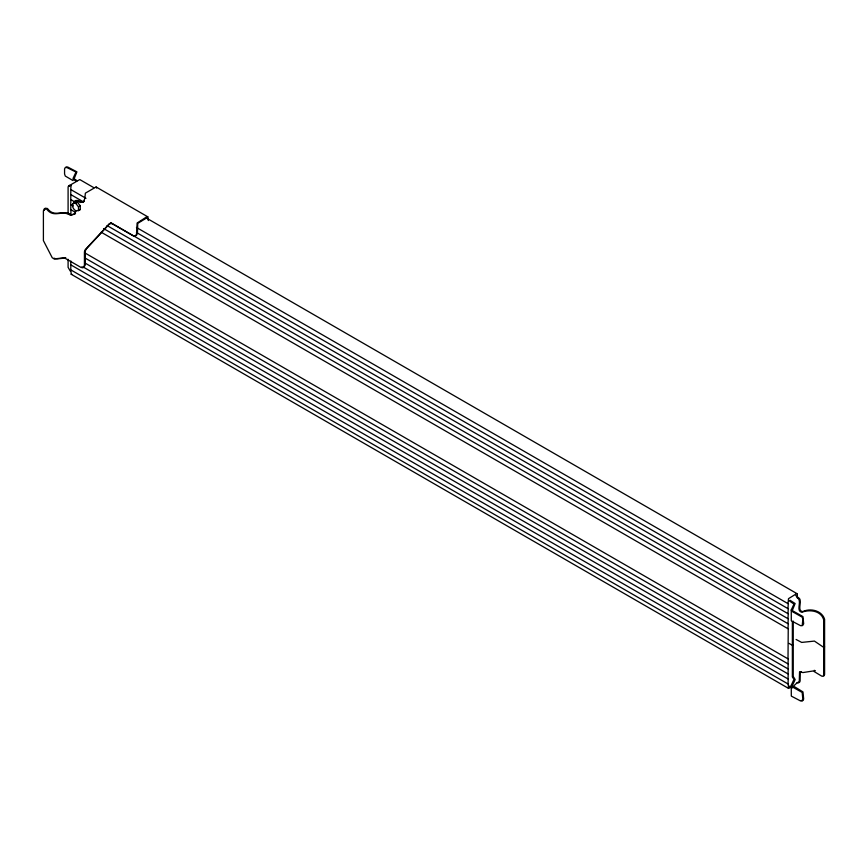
<?xml version="1.0" encoding="UTF-8"?>
<svg xmlns="http://www.w3.org/2000/svg" width="868" height="868" viewBox="0 0 868 868"><rect width="100%" height="100%" fill="white"/><g stroke="black" fill="none" stroke-linecap="round" stroke-linejoin="round"><path stroke-width="1.3" d="M75.874 211.108L74.67 214.06L70.449 215.34C62.008 209.34 53.838 218.79 46.59 209.004L44.366 208.711L43.4 210.859L43.4 240.61L52.221 257.72L54.413 259.12L64.861 258.122L80.952 267.409L82.992 267.821L84.424 265.402L84.424 251.828L85.053 249.897L109.281 223.738L112.135 223.673L133.119 235.781L135.549 235.966L136.591 233.774L137.101 223.022L146.594 216.957L147.82 216.837L148.33 220.537M72.836 203.568L72.836 207.333L73.986 209.242L75.668 210.848L78.489 210.598L80.268 209.568L80.268 205.803L77.447 202.287L72.836 203.568L77.447 202.287M80.268 205.803L78.489 206.834L78.489 210.598M797.356 682.584L794.383 685.308M824.014 675.868L824.6 674.49L824.6 619.275C821.931 610.486 810.386 607.828 802.64 611.636C796.846 610.725 802.151 602.121 799.504 598.508L795.739 595.6M44.268 210.36L45.234 208.201L47.458 208.504C54.706 218.291 62.876 208.83 71.317 214.841L75.538 213.561M791.247 609.976L792.028 611.43L802.184 617.159L802.867 619.264L802.184 625.73L800.524 625.644L791.312 620.804L791.247 609.976L793.981 604.074L789.012 600.699M791.247 685.275L792.028 686.729L802.184 692.458L802.867 699.586L802.184 701.029L800.524 700.943L791.312 696.103L791.247 685.275L793.981 679.373L792.365 676.931L792.365 621.586M68.963 186.49L69.614 185.123L71.133 185.242M136.417 235.467L137.459 233.275L137.741 223.391L146.594 217.955L147.462 218.465M802.976 625.188L803.67 623.745L802.976 616.616L792.82 610.888L792.43 610.161L795.131 603.531L790.032 600.287M788.014 603.64L788.502 598.66L796.488 593.723L797.356 594.233L797.356 597.998M788.014 608.663L788.231 603.77L136.439 227.459M788.014 613.687L788.231 608.783L136.439 232.483M788.014 618.7L788.231 613.806L110.616 222.588M788.014 623.723L788.231 618.83L107.09 225.571M788.014 628.747L788.231 623.842L103.574 228.566M788.014 658.866L788.231 628.866L101.22 232.223M788.014 663.879L788.231 658.986L84.782 252.859M788.014 668.903L788.231 664.009L84.782 257.872M788.014 673.926L788.231 669.022L84.782 262.896M788.014 678.939L788.231 674.045L83.61 267.236M788.014 683.962L788.231 679.069L70.699 264.805L70.916 261.04M73.639 202.776L74.941 200.975L77.252 201.04L80.344 202.472L83.556 201.777L84.858 198.284L85.368 193.152L96.088 186.967L147.82 216.837M74.507 202.277L75.809 200.475L78.131 200.53L81.223 201.973L84.435 201.278M793.233 644.805L792.365 645.304L789.023 643.383M791.215 687.13L788.502 688.378L71.187 274.245L70.916 269.948M824.6 646.877L823.667 647.344L814.434 641.083L801.685 642.418L796.075 639.466M111.419 222.751L110.149 223.239L85.921 249.398L85.292 251.329L85.292 264.892L83.86 267.322L81.82 266.899M56.637 258.653L65.729 257.622M78.391 209.741L80.268 209.568M93.852 187.694L79.769 179.567L71.187 184.515L70.699 189.506L85.965 198.316M71.187 274.245L71.784 274.212M66.066 166.971L67.704 167.025L76.916 171.864L74.127 178.786L77.187 180.75M801.327 700.411L802.976 700.487L803.67 699.044L802.976 691.915L792.43 685.46L795.175 679.557L793.233 676.432L793.233 621.087M70.265 185.741L68.746 185.622L68.095 186.989L68.095 213.767M797.974 682.226L799.504 682.378L800.144 680.979L800.144 671.94L801.446 671.691M797.095 682.736L798.636 682.888L799.276 681.478L799.547 671.919L802.954 672.559L813.175 670.975L821.67 676.107L823.081 676.335L823.667 674.946L823.667 619.73C821.009 610.519 809.443 609.249 801.685 612.298C796.065 610.833 801.251 602.793 798.636 599.018L797.095 597.39M814.206 670.335L815.367 670.736M54.131 258.208L55.281 258.621M72.977 180.587L65.274 176.041L64.568 173.936L64.568 168.924L65.274 167.513L66.912 167.567L75.407 171.745L75.798 172.472L73.064 178.374L73.205 179.34L76.319 181.249M145.509 217.521L797.084 593.701M83.61 201.984L70.699 194.519L70.916 189.625M75.397 202.255L70.699 199.542L70.916 194.649M73.042 205.922L70.699 204.566L70.916 199.673M75.397 212.291L70.699 209.579L70.916 204.685M70.916 214.732L70.916 209.709M789.012 686.045L792.343 687.966M78.489 206.834L75.668 203.318M70.265 271.076L68.095 267.311L68.095 259.282M788.502 688.378L788.231 684.082L70.699 269.818L70.916 264.924M96.088 186.967L96.598 188.096"/></g></svg>
